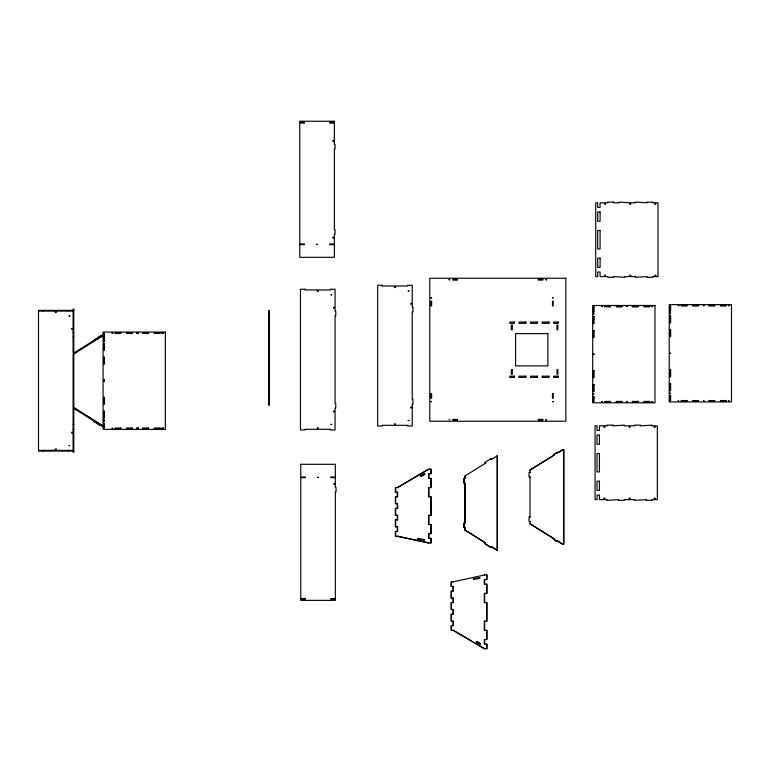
<?xml version="1.0" encoding="UTF-8"?>
<svg xmlns="http://www.w3.org/2000/svg" width="770" height="770" viewBox="0 0 770 770"><rect width="100%" height="100%" fill="white"/><g stroke="black" fill="none" stroke-linecap="round" stroke-linejoin="round"><path stroke-width="1.16" d="M299.771 244.648L299.771 123.094L304.391 123.094L304.391 122.401L299.771 122.401L299.771 121.256L334.373 121.256L334.373 122.401L329.762 122.401L329.762 123.094L334.373 123.094L334.373 140.515L333.4 140.207L332.707 141.199L334.373 141.199L334.373 144.317L335.065 144.317L335.065 148.928L334.373 148.928L334.373 229.653L335.065 229.653L335.065 234.263L334.373 234.263L334.373 237.381L332.707 237.381L333.4 238.373L334.373 238.074L334.373 243.955L329.762 243.955L329.762 244.648L334.373 244.648L334.373 257.334L299.771 257.334L299.771 244.648L304.391 244.648L304.391 243.955L299.771 243.955M449.035 419.746L449.728 419.746M476.418 642.247L477.053 641.603L480.567 643.595C479.075 646.136 472.424 638.648 480.307 644.24M476.784 642.247L477.053 641.603M479.941 644.24L480.567 643.595M97.877 422.489C96.067 423.115 101.332 426.416 101.399 424.694M553.466 539.318C553.495 537.354 556.017 543.399 557.615 540.915L562.899 544.236M556.989 541.522L557.615 540.915M100.437 424.289L99.84 425.079L94.065 421.44L94.662 420.661M99.84 425.079L100.312 424.289M497.266 550.329L497.266 455.84L497.266 550.329L491.356 546.613L490.76 547.393L484.994 543.764L485.591 542.975L464.83 529.904M490.76 547.393L491.356 546.613M74.161 407.821L73.785 408.408L104.037 427.379M94.2 421.209L94.566 420.622M97.164 423.077L97.54 422.489M100.687 425.281L101.062 424.694M100.957 425.444L101.322 424.857M103.873 380.486C104.335 381.949 104.171 379.764 104.46 380.38M94.749 340.792L94.152 340.013L100.071 336.375L100.543 337.164L100.158 336.509M104.037 334.084L73.785 353.055L74.161 353.642M97.251 338.367C107.194 333.381 95.095 338.049 97.877 338.973M103.7 335.104L74.132 353.873M485.071 462.327L485.678 463.117L485.071 462.327L490.99 458.689L491.472 459.478L490.99 458.689M485.678 463.117L464.589 476.264L465.109 476.264L465.109 478.565L463.954 478.565L463.954 483.185L465.109 483.185L465.109 522.984L463.954 522.984L463.954 527.604L465.109 527.604L464.714 529.904L485.591 542.975M491.347 459.478L497.266 455.84M553.466 454.589L554.092 455.195L553.466 454.589L556.989 452.375L557.615 452.981L562.899 449.67M553.803 454.589L557.326 452.375M530.001 472.395L530.001 470.085L553.755 455.195M556.989 452.375L557.278 452.981L562.562 449.67L563.9 449.67L563.9 544.236L562.562 544.236L557.278 540.915M554.092 455.195L530.001 470.085M397.291 487.593L428.543 469.142L431.258 469.142L431.258 473.752L428.543 473.752L428.543 478.363L431.258 478.363L431.258 487.593L428.543 487.593L428.543 496.814L431.258 496.814L431.258 515.265L428.543 515.265L428.543 524.495L431.258 524.495L431.258 533.716L428.543 533.716L428.543 538.336L431.258 538.336L431.258 542.946L428.543 542.946L397.291 536.026M428.909 469.142L397.657 487.593L395.337 487.593L395.337 492.203L397.657 492.203L397.657 496.814L395.337 496.814L395.337 503.734L397.657 503.734L397.657 508.344L395.337 508.344L395.337 515.265L397.657 515.265L397.657 519.885L395.337 519.885L395.337 526.805L397.657 526.805L397.657 531.416L395.337 531.416L395.337 536.026L428.909 542.946M423.317 474.147L420.67 475.639L424.559 473.646L424.828 474.291L420.94 476.293L424.828 474.291M104.114 340.369L104.114 341.062L104.114 338.059M453.039 581.86L484.657 574.94M473.444 578.636L479.71 577.587L479.71 578.395L473.444 579.435L473.444 578.636L473.444 579.435M593.728 313.785L593.728 314.478L593.728 311.475M670.266 312.899L670.266 313.592L670.266 310.599M73.785 310.387L38.5 310.387L38.5 451.076L73.785 451.076M38.5 311.08L73.092 311.08M268.586 312.302L269.279 312.302M268.586 315.219L269.279 315.219M268.586 317.23L269.279 317.23M268.586 317.529L269.279 317.529M268.586 318.222L269.279 318.222M268.586 318.52L269.279 318.52M268.586 320.522L269.279 320.522M268.586 327.442L269.279 327.442M73.092 328.492L71.437 328.492L72.13 329.483L73.092 329.185M73.092 332.293L73.785 332.293M162.056 332.756L163.346 332.756L163.346 333.449L162.056 333.449M268.586 334.363L269.279 334.363M100.071 336.375L100.427 337.164M100.687 336.172L101.399 336.76M73.092 336.904L73.785 336.904M103.767 340.369L104.46 340.369M103.767 341.062L104.46 341.062M268.586 341.283L269.279 341.283M268.586 357.242L269.279 357.242M268.586 357.54L269.279 357.54M268.586 358.233L269.279 358.233M268.586 358.531L269.279 358.531M268.586 374.499L269.279 374.499M103.767 381.073L104.46 381.073M268.586 381.419L269.279 381.419M268.586 388.33L269.279 388.33M268.586 395.251L269.279 395.251M268.586 397.262L269.279 397.262M268.586 397.561L269.279 397.561M268.586 398.254L269.279 398.254M268.586 398.552L269.279 398.552M268.586 400.554L269.279 400.554M268.586 403.538L269.279 403.538M74.132 407.59L103.7 426.359M103.767 420.401L104.46 420.401M103.767 421.094L104.46 421.094M94.065 421.44L99.956 425.079M73.092 424.549L73.785 424.549M162.056 428.014L163.346 428.014L163.346 428.707L162.056 428.707M73.092 429.169L73.785 429.169M73.092 432.278L71.437 432.278L72.13 433.269L73.092 432.971M38.5 450.383L73.092 450.383M530.347 472.395L529.057 472.395L529.057 477.005L530.347 477.005M424.559 473.646L424.453 474.291M530.347 516.891L529.057 516.891L529.057 521.502L530.347 521.502M530.001 521.502L530.001 523.812L554.092 538.711M417.764 538.461L417.764 539.269L417.764 538.461L424.029 539.5L423.654 540.309L424.029 539.5M484.994 543.764L490.885 547.393M484.292 574.94L487.006 574.94L487.006 579.55L484.292 579.55L484.292 584.17L487.006 584.17L487.006 593.391L484.292 593.391L484.292 602.621L487.006 602.621L487.006 621.072L484.292 621.072L484.292 630.293L487.006 630.293L487.006 639.524L484.292 639.524L484.292 644.134L487.006 644.134L487.006 648.744L484.292 648.744L453.039 630.293M479.71 577.587L479.71 578.395M453.405 581.86L451.085 581.86L451.085 586.471L453.405 586.471L453.405 591.091L451.085 591.091L451.085 598.011L453.405 598.011L453.405 602.621L451.085 602.621L451.085 609.542L453.405 609.542L453.405 614.152L451.085 614.152L451.085 621.072L453.405 621.072L453.405 625.683L451.085 625.683L451.085 630.293L453.405 630.293L484.657 648.744M417.764 539.269L424.029 540.309M476.678 641.603L480.201 643.595M530.001 523.812L553.755 538.711M553.803 539.318L557.326 541.522M491.241 546.613L497.151 550.329M87.626 416.3L90.591 418.168M100.957 336.009L101.322 336.596M97.164 338.386L97.54 338.973M94.258 340.215L94.633 340.792M100.774 336.153L101.062 336.76M421.036 475.639L421.306 476.293M563.563 449.67L563.563 544.236M530.001 477.005L530.001 516.891M486.63 574.94L486.63 579.55M486.63 584.17L486.63 593.391M486.63 602.621L486.63 621.072M486.63 630.293L486.63 639.524M486.63 644.134L486.63 648.744M484.657 579.55L484.657 584.17M484.657 593.391L484.657 602.621M484.657 621.072L484.657 630.293M484.657 639.524L484.657 644.134M464.984 476.264L464.984 478.565M464.984 483.185L464.984 522.984M464.984 527.604L464.984 529.904M464.079 478.565L464.079 483.185M464.079 522.984L464.079 527.604M453.039 586.471L453.039 591.091M453.039 598.011L453.039 602.621M453.039 609.542L453.039 614.152M453.039 621.072L453.039 625.683M451.451 581.86L451.451 586.471M451.451 591.091L451.451 598.011M451.451 602.621L451.451 609.542M451.451 614.152L451.451 621.072M451.451 625.683L451.451 630.293M430.892 469.142L430.892 473.752M430.892 478.363L430.892 487.593M430.892 496.814L430.892 515.265M430.892 524.495L430.892 533.716M430.892 538.336L430.892 542.946M428.909 473.752L428.909 478.363M428.909 487.593L428.909 496.814M428.909 515.265L428.909 524.495M428.909 533.716L428.909 538.336M397.291 492.203L397.291 496.814M397.291 503.734L397.291 508.344M397.291 515.265L397.291 519.885M397.291 526.805L397.291 531.416M395.703 487.593L395.703 492.203M395.703 496.814L395.703 503.734M395.703 508.344L395.703 515.265M395.703 519.885L395.703 526.805M395.703 531.416L395.703 536.026M163.048 332.756L163.048 333.449M163.048 428.014L163.048 428.707M162.355 332.756L162.355 333.449M162.355 428.014L162.355 428.707M137.907 332.756L137.907 333.449M137.907 428.014L137.907 428.707M137.214 332.756L137.214 333.449M137.214 428.014L137.214 428.707M68.482 310.387L68.482 311.08M68.482 450.383L68.482 451.076M56.143 311.08L56.143 312.736L55.151 312.043L55.45 311.08M56.143 450.383L56.143 448.727L55.151 449.411L55.45 450.383M43.11 310.387L43.11 311.08M43.11 450.383L43.11 451.076M300.752 464.291L300.752 476.976L305.363 476.976L305.363 477.669L300.752 477.669L300.752 598.531L305.363 598.531L305.363 599.214L300.752 599.214L300.752 600.369L335.345 600.369L335.345 599.214L330.734 599.214L330.734 598.531L335.345 598.531L335.345 491.972L336.038 491.972L336.038 487.352L335.345 487.352L335.345 484.214L333.689 484.214L334.382 483.223L335.345 483.522L335.345 477.669L330.734 477.669L330.734 476.976L335.345 476.976L335.345 464.291L300.752 464.291M69.069 315.825L69.743 316.008L69.069 315.825M69.069 445.455L69.704 445.714L69.108 445.368M112.073 333.015L112.738 333.189L112.073 333.015M103.786 420.661L104.422 420.921L103.815 420.574M112.073 428.264L112.738 428.447L112.073 428.264M137.224 333.015L137.897 333.189L137.224 333.015M137.224 428.264L137.897 428.447L137.224 428.264M162.364 333.015L163.038 333.189L162.364 333.015M162.364 428.264L163.038 428.447L162.364 428.264M316.788 244.206L317.365 244.359L316.788 244.206M331.042 294.708L331.716 294.881L331.042 294.708M317.76 477.246L318.337 477.4L317.76 477.246M331.042 424.328L331.716 424.511L331.042 424.328M408.235 290.762L408.899 290.935L408.235 290.762M408.235 420.382L408.899 420.555L408.235 420.382M430.94 297.759L431.604 297.942L430.94 297.759M449.045 279.654L449.709 279.828L449.045 279.654M545.911 279.654L546.585 279.828L545.911 279.654M552.485 297.759L553.158 297.942L552.485 297.759M545.949 419.65L546.613 419.833L545.949 419.65M552.485 401.545L553.158 401.728L552.485 401.545M593.4 354.056L594.065 354.239L593.4 354.056M601.688 306.431L602.352 306.604L601.688 306.431M593.4 394.076L594.036 394.336L593.429 393.99M601.688 401.68L602.352 401.863L601.688 401.68M626.838 306.431L627.512 306.604L626.838 306.431M626.838 401.68L627.512 401.863L626.838 401.68M651.978 306.431L652.652 306.604L651.978 306.431M651.978 401.68L652.652 401.863L651.978 401.68M669.929 353.18L670.603 353.353L669.929 353.18M678.216 305.546L678.89 305.728L678.216 305.546M669.929 393.191L670.603 393.374L669.929 393.191M678.216 400.804L678.851 401.064L678.255 400.718M703.376 305.546L704.04 305.728L703.376 305.546M703.376 400.804L704.04 400.978L703.376 400.804M728.516 305.546L729.18 305.728L728.516 305.546M728.516 400.804L729.18 400.978L728.545 400.718M430.94 401.526L431.566 401.825L430.979 401.449M613.469 202.106L607.703 202.106L607.703 202.799L605.393 202.799L605.393 204.464L604.402 203.771L604.71 202.799L600.09 202.799L600.09 207.409L597.684 207.409L597.684 202.799L595.73 202.799L595.73 276.603L597.684 276.603L597.684 271.993L600.09 271.993L600.09 276.603L604.71 276.603L604.402 275.41L605.393 274.948L605.393 276.603L607.703 276.603L607.703 277.296L613.469 277.296L613.469 276.603L624.999 277.296L624.999 276.603L629.86 276.603L629.86 274.948L630.851 275.41L630.553 276.603L635.394 276.603L635.394 277.296L646.925 276.603L646.925 277.296L652.7 277.296L652.7 276.603L655 276.603L655 274.948L655.992 275.41L655.693 276.603L658.004 276.603L658.004 202.799L655.693 202.799L655.992 203.771L655 204.464L655 202.799L652.7 202.799L652.7 202.106L646.925 202.106L646.925 202.799L635.394 202.106L635.394 202.799L630.553 202.799L630.851 203.771L629.86 204.464L629.86 202.799L619.234 202.106L619.234 202.799L613.469 202.799L613.469 202.106M600.09 212.029L597.684 212.029L597.684 221.25L600.09 221.25L600.09 212.029M600.09 230.48L597.684 230.48L597.684 248.931L600.09 248.931L600.09 230.48M600.09 258.152L597.684 258.152L597.684 267.382L600.09 267.382L600.09 258.152M565.854 278.239L429.775 278.239L429.775 421.238L565.854 421.238L565.854 278.239M457.447 279.394L452.837 279.394L452.837 280.088L457.447 280.088L457.447 279.394M542.792 279.394L538.172 279.394L538.172 280.088L542.792 280.088L542.792 279.394M382.267 285.314L377.656 285.314L377.656 426.003L382.267 426.003L382.267 425.31L394.606 425.31L394.606 423.654L395.607 424.347L395.299 425.31L407.638 425.31L407.638 426.003L412.258 426.003L412.258 407.898L410.593 407.898L411.286 406.906L412.258 407.205L412.258 404.096L412.951 404.096L412.951 399.476L412.258 399.476L412.258 311.84L412.951 311.84L412.951 307.22L412.258 307.22L412.258 304.111L410.593 304.111L411.286 303.12L412.258 303.418L412.258 285.314L407.638 285.314L407.638 286.007L395.299 286.007L395.299 287.662L394.307 286.969L394.606 286.007L382.267 286.007L382.267 285.314M305.084 289.26L300.473 289.26L300.473 429.949L305.084 429.949L305.084 429.265L317.423 429.265L317.423 427.6L318.414 428.293L318.116 429.265L330.455 429.265L330.455 429.949L335.065 429.949L335.065 411.844L333.41 411.844L334.103 410.853L335.065 411.151L335.065 408.042L335.758 408.042L335.758 403.432L335.065 403.432L335.065 315.787L335.758 315.787L335.758 311.176L335.065 311.176L335.065 308.058L333.41 308.058L334.103 307.066L335.065 307.365L335.065 289.26L330.455 289.26L330.455 289.953L318.116 289.953L318.116 291.609L317.125 290.925L317.423 289.953L305.084 289.953L305.084 289.26M431.624 301.311L430.931 301.311L430.931 305.921L431.624 305.921L431.624 301.311M553.168 301.311L552.475 301.311L552.475 305.921L553.168 305.921L553.168 301.311M731.5 304.602L669.226 304.602L669.226 401.93L731.5 401.93L731.5 304.602M686.965 305.295L681.2 305.295L681.2 305.979L686.965 305.979L686.965 305.295M698.506 305.295L692.74 305.295L692.74 305.979L698.506 305.979L698.506 305.295M714.666 305.295L708.9 305.295L708.9 305.979L714.666 305.979L714.666 305.295M726.197 305.295L720.431 305.295L720.431 305.979L726.197 305.979L726.197 305.295M654.972 305.478L592.698 305.478L592.698 402.806L654.972 402.806L654.972 305.478M670.612 305.979L669.919 305.979L669.919 310.599L670.612 310.599L670.612 305.979M610.437 306.171L604.671 306.171L604.671 306.864L610.437 306.864L610.437 306.171M621.968 306.171L616.202 306.171L616.202 306.864L621.968 306.864L621.968 306.171M638.128 306.171L632.363 306.171L632.363 306.864L638.128 306.864L638.128 306.171M649.659 306.171L643.893 306.171L643.893 306.864L649.659 306.864L649.659 306.171M594.074 306.864L593.381 306.864L593.381 311.475L594.074 311.475L594.074 306.864M73.785 309.232L73.092 309.232L73.092 452.231L73.785 452.231L73.785 309.232M269.279 310.608L268.586 310.608L268.586 405.174L269.279 405.174L269.279 310.608M670.612 315.902L669.919 315.902L669.919 322.822L670.612 322.822L670.612 315.902M594.074 316.778L593.381 316.778L593.381 323.698L594.074 323.698L594.074 316.778M514.418 322.062L509.807 322.062L509.807 323.313L514.418 323.313L514.418 322.062M525.949 322.062L519.038 322.062L519.038 323.313L525.949 323.313L525.949 322.062M537.489 322.062L530.568 322.062L530.568 323.313L537.489 323.313L537.489 322.062M549.02 322.062L542.099 322.062L542.099 323.313L549.02 323.313L549.02 322.062M558.24 322.062L553.63 322.062L553.63 323.313L558.24 323.313L558.24 322.062M512.3 325.19L511.319 325.19L511.319 329.801L512.3 329.801L512.3 325.19M557.788 325.19L556.97 325.19L556.97 329.801L557.788 329.801L557.788 325.19M670.612 329.743L669.919 329.743L669.919 336.663L670.612 336.663L670.612 329.743M594.074 330.619L593.381 330.619L593.381 337.539L594.074 337.539L594.074 330.619M165.358 332.062L103.084 332.062L103.084 429.4L165.358 429.4L165.358 332.062M120.823 332.756L115.057 332.756L115.057 333.449L120.823 333.449L120.823 332.756M132.353 332.756L126.588 332.756L126.588 333.449L132.353 333.449L132.353 332.756M138.205 332.756L136.916 332.756L136.916 333.449L138.205 333.449L138.205 332.756M148.514 332.756L142.748 332.756L142.748 333.449L148.514 333.449L148.514 332.756M160.044 332.756L154.279 332.756L154.279 333.449L160.044 333.449L160.044 332.756M104.46 333.449L103.767 333.449L103.767 338.059L104.46 338.059L104.46 333.449M547.865 333.593L515.573 333.593L515.573 365.885L547.865 365.885L547.865 333.593M104.46 340.07L103.767 340.07L103.767 341.36L104.46 341.36L104.46 340.07M104.46 343.362L103.767 343.362L103.767 350.283L104.46 350.283L104.46 343.362M104.46 357.203L103.767 357.203L103.767 364.123L104.46 364.123L104.46 357.203M557.788 369.61L557.028 369.61L557.028 374.22L557.788 374.22L557.788 369.61M512.3 369.687L511.319 369.687L511.319 374.297L512.3 374.297L512.3 369.687M670.612 369.869L669.919 369.869L669.919 376.79L670.612 376.79L670.612 369.869M594.074 370.755L593.381 370.755L593.381 377.675L594.074 377.675L594.074 370.755M514.418 376.164L509.827 376.164L509.827 377.416L514.418 377.416L514.418 376.164M525.949 376.164L519.038 376.164L519.038 377.416L525.949 377.416L525.949 376.164M537.489 376.164L530.568 376.164L530.568 377.416L537.489 377.416L537.489 376.164M549.02 376.164L542.099 376.164L542.099 377.416L549.02 377.416L549.02 376.164M558.24 376.164L553.63 376.164L553.63 377.416L558.24 377.416L558.24 376.164M104.46 380.082L103.767 380.082L103.767 381.371L104.46 381.371L104.46 380.082M670.612 383.71L669.919 383.71L669.919 390.631L670.612 390.631L670.612 383.71M594.074 384.586L593.381 384.586L593.381 391.507L594.074 391.507L594.074 384.586M431.624 393.566L430.931 393.566L430.931 398.177L431.624 398.177L431.624 393.566M553.168 393.566L552.475 393.566L552.475 398.177L553.168 398.177L553.168 393.566M670.612 395.934L669.919 395.934L669.919 400.544L670.612 400.544L670.612 395.934M594.074 396.81L593.381 396.81L593.381 401.43L594.074 401.43L594.074 396.81M104.46 397.339L103.767 397.339L103.767 404.26L104.46 404.26L104.46 397.339M686.965 400.544L681.2 400.544L681.2 401.237L686.965 401.237L686.965 400.544M698.506 400.544L692.74 400.544L692.74 401.237L698.506 401.237L698.506 400.544M714.666 400.544L708.9 400.544L708.9 401.237L714.666 401.237L714.666 400.544M726.197 400.544L720.431 400.544L720.431 401.237L726.197 401.237L726.197 400.544M610.437 401.43L604.671 401.43L604.671 402.123L610.437 402.123L610.437 401.43M621.968 401.43L616.202 401.43L616.202 402.123L621.968 402.123L621.968 401.43M638.128 401.43L632.363 401.43L632.363 402.123L638.128 402.123L638.128 401.43M649.659 401.43L643.893 401.43L643.893 402.123L649.659 402.123L649.659 401.43M104.46 411.17L103.767 411.17L103.767 418.091L104.46 418.091L104.46 411.17M457.447 419.4L452.837 419.4L452.837 420.093L457.447 420.093L457.447 419.4M542.792 419.4L538.172 419.4L538.172 420.093L542.792 420.093L542.792 419.4M104.46 420.102L103.767 420.102L103.767 421.392L104.46 421.392L104.46 420.102M104.46 423.394L103.767 423.394L103.767 428.014L104.46 428.014L104.46 423.394M612.814 425.146L607.049 425.146L607.049 425.839L604.748 425.839L604.748 427.494L603.747 426.801L604.055 425.839L599.435 425.839L599.435 430.449L597.029 430.449L597.029 425.839L595.075 425.839L595.075 499.643L597.029 499.643L597.029 495.033L599.435 495.033L599.435 499.643L604.055 499.643L603.747 498.44L604.748 497.978L604.748 499.643L607.049 499.643L607.049 500.336L618.579 499.643L618.579 500.336L624.345 500.336L624.345 499.643L629.206 499.643L629.206 497.978L630.197 498.44L629.899 499.643L634.74 499.643L634.74 500.336L646.28 499.643L646.28 500.336L652.046 500.336L652.046 499.643L654.346 499.643L654.346 497.978L655.337 498.44L655.039 499.643L657.349 499.643L657.349 425.839L655.039 425.839L655.337 426.801L654.346 427.494L654.346 425.839L652.046 425.839L652.046 425.146L640.505 425.839L640.505 425.146L634.74 425.146L634.74 425.839L629.899 425.839L630.197 426.801L629.206 427.494L629.206 425.839L624.345 425.839L624.345 425.146L612.814 425.839L612.814 425.146M120.823 428.014L115.057 428.014L115.057 428.707L120.823 428.707L120.823 428.014M132.353 428.014L126.588 428.014L126.588 428.707L132.353 428.707L132.353 428.014M138.205 428.014L136.916 428.014L136.916 428.707L138.205 428.707L138.205 428.014M148.514 428.014L142.748 428.014L142.748 428.707L148.514 428.707L148.514 428.014M160.044 428.014L154.279 428.014L154.279 428.707L160.044 428.707L160.044 428.014M599.435 435.06L597.029 435.06L597.029 444.29L599.435 444.29L599.435 435.06M599.435 453.511L597.029 453.511L597.029 471.962L599.435 471.962L599.435 453.511M599.435 481.192L597.029 481.192L597.029 490.413L599.435 490.413L599.435 481.192"/></g></svg>
